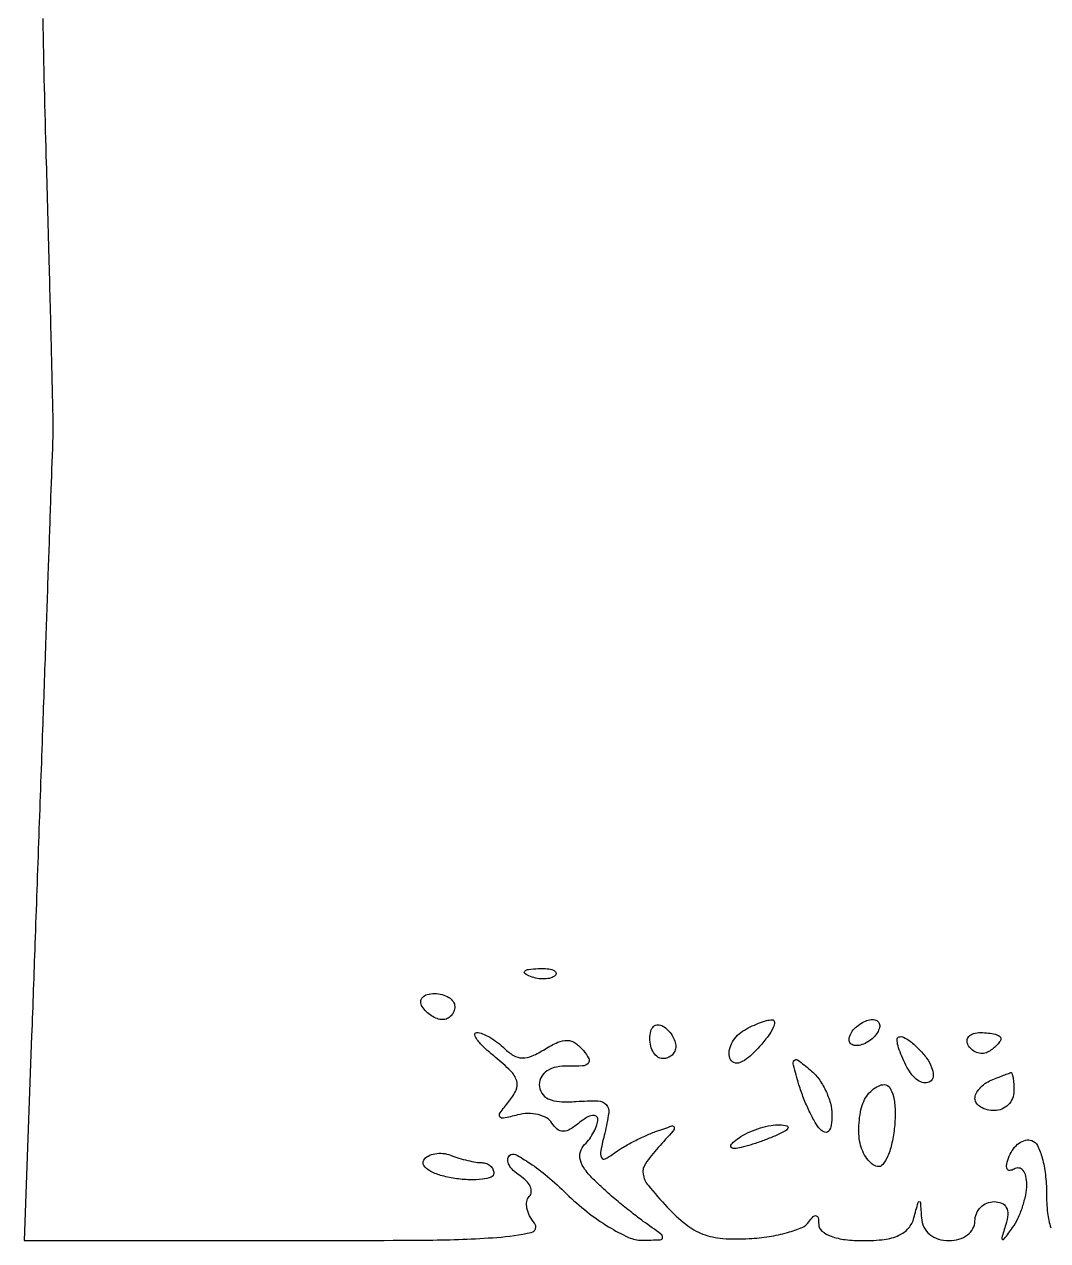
# Model space of a CAD drawing. Extents: x 0 to 102, y 0 to 135.
# Drawn here: x 86.28 to 92.94, y 0 to 7.91 of the extents above; entities that cross this region are included whole.
import ezdxf

# ---------------------------------------------------------------- set-up
doc = ezdxf.new("R2010")
doc.units = 0
doc.header["$MEASUREMENT"] = 0

msp = doc.modelspace()

# ---------------------------------------------------------------- linework, layer by layer
msp.add_lwpolyline([(86.403851, 7.951111, 0.002871), (86.424537, 7.054803, -0.000428), (86.442828, 6.400783, -0.00064), (86.457593, 5.829117, -0.000262), (86.469365, 5.339089, -0.013916), (86.468957, 5.2452, -0.000618), (86.46594, 5.154906, -0.00002), (86.453461, 4.795234, -0.000039), (86.438684, 4.37081, -0.000027), (86.421937, 3.8916, -0.000063), (86.402067, 3.325945, -0.000034), (86.377621, 2.633836, -0.000034), (86.352723, 1.931689, -0.000055), (86.331367, 1.33245), (86.283733, 0), (87.990225, 0, 0.002123), (88.914366, 0.003923, 0.015454), (89.35747, 0.021389, 0.036128), (89.581849, 0.053588, 0.56224), (89.602493, 0.113534, -0.055082), (89.570927, 0.161434, -0.070029), (89.55365, 0.21142, -0.085218), (89.552633, 0.255738, -0.160945), (89.568534, 0.287334, 0.180825), (89.581719, 0.316265, 0.124861), (89.575259, 0.352046, 0.090812), (89.549044, 0.389701, 0.057044), (89.5068, 0.423, -0.052591), (89.464201, 0.45597, -0.085403), (89.437062, 0.492676, -0.120917), (89.429175, 0.527041, -0.195), (89.440713, 0.554313, -0.329261), (89.479154, 0.560093, -0.026433), (89.572487, 0.504175, -0.027566), (89.686328, 0.418036, -0.01698), (89.810791, 0.305113, 0.026099), (89.944091, 0.18853, 0.028719), (90.084773, 0.090417, 0.029856), (90.213381, 0.02151, 0.112305), (90.302328, 0.002691, 0.006806), (90.420992, 0.006107, 0.382714), (90.435585, 0.020354, 0.255897), (90.425235, 0.042643, 0.004225), (90.3105, 0.125702, -0.012586), (90.234916, 0.182369, -0.007377), (90.14721, 0.253765, -0.007375), (90.061538, 0.327813, -0.012443), (89.992219, 0.3927, -0.038332), (89.931026, 0.462907, -0.093685), (89.901108, 0.5243, -0.135491), (89.901254, 0.577912, -0.129044), (89.928769, 0.625009, 0.040306), (89.961538, 0.663535, 0.035573), (89.989246, 0.70841, 0.037289), (90.008349, 0.752666, 0.083429), (90.0144, 0.788679, 0.243624), (90.003757, 0.809225, 0.199925), (89.979336, 0.814693, 0.09257), (89.940902, 0.800271, 0.037298), (89.895032, 0.767651, -0.038167), (89.834668, 0.724881, -0.131605), (89.788952, 0.711813, -0.177452), (89.751023, 0.724997, -0.083051), (89.716284, 0.764662, 0.126566), (89.681361, 0.798218, 0.07034), (89.626029, 0.819882, 0.062869), (89.559738, 0.827013, 0.059413), (89.492417, 0.817726, -0.013197), (89.400766, 0.796326, -0.30831), (89.377344, 0.806095, -0.313822), (89.378115, 0.831242, -0.013477), (89.435771, 0.904652, 0.066191), (89.482636, 0.979314, 0.183801), (89.486582, 1.040124, 0.124476), (89.447918, 1.103697, 0.024014), (89.346634, 1.194096, -0.017953), (89.276212, 1.255434, -0.043436), (89.230152, 1.306746, -0.10854), (89.215238, 1.339396, -0.477833), (89.226708, 1.3536, -0.095883), (89.263468, 1.346485, -0.03461), (89.311568, 1.323158, -0.032794), (89.36205, 1.289626, -0.033394), (89.407392, 1.249968, 0.065201), (89.466301, 1.204702, 0.128344), (89.522836, 1.189075, 0.10675), (89.586884, 1.201946, 0.036825), (89.670897, 1.24618, -0.034863), (89.75488, 1.290819, -0.113845), (89.816269, 1.302761, -0.14336), (89.868352, 1.285538, -0.068591), (89.920808, 1.237535, -0.053879), (89.955918, 1.184533, -0.321908), (89.951386, 1.153593, -0.188767), (89.914197, 1.136567, -0.022702), (89.822272, 1.135574, 0.056204), (89.74521, 1.129574, 0.09482), (89.685191, 1.105667, 0.119995), (89.647407, 1.066215, 0.131999), (89.6337, 1.0152, 0.141862), (89.64957, 0.960391, 0.14579), (89.692141, 0.923236, 0.09194), (89.765847, 0.904834, 0.033002), (89.87449, 0.905342, -0.02182), (90.015205, 0.909145, -0.207984), (90.06871, 0.884818, -0.223303), (90.085258, 0.830269, -0.025268), (90.05952, 0.700218, 0.011951), (90.033541, 0.585124, 0.147188), (90.037724, 0.540839, 0.431422), (90.061713, 0.531541, 0.053895), (90.11483, 0.564293, -0.029134), (90.169103, 0.60158, -0.014597), (90.241582, 0.642554, -0.014441), (90.319275, 0.680704, -0.020683), (90.390357, 0.709608, -0.006786), (90.496416, 0.746088, -0.462151), (90.510784, 0.737316, -0.223379), (90.50401, 0.713993, -0.003333), (90.406869, 0.605204, 0.033612), (90.32449, 0.500875, 0.190785), (90.30906, 0.433182, 0.135288), (90.341837, 0.360147, 0.014154), (90.466597, 0.217643, 0.038142), (90.586375, 0.106697, 0.07636), (90.698175, 0.042911, 0.07352), (90.826782, 0.014251, 0.03318), (90.999986, 0.013184, 0.024139), (91.129239, 0.027256, 0.029301), (91.248279, 0.053289, 0.03016), (91.343439, 0.086329, 0.143089), (91.387855, 0.122154, -0.035131), (91.415664, 0.156682, -0.275552), (91.434642, 0.162237, -0.296135), (91.447507, 0.148203, -0.0385), (91.451305, 0.10575, 0.222362), (91.472077, 0.062732, 0.083943), (91.531634, 0.02896, 0.057538), (91.623857, 0.007035, 0.029622), (91.742497, 0, 0.030212), (91.878154, 0.008204, 0.075773), (91.97339, 0.034774, 0.108169), (92.03568, 0.081038, 0.115727), (92.071083, 0.14805, -0.001923), (92.097496, 0.247555, -0.339035), (92.105647, 0.2538, -0.392517), (92.112581, 0.247365, -0.002113), (92.119586, 0.14805, 0.099242), (92.135716, 0.088385, 0.104863), (92.173413, 0.040883, 0.097744), (92.22959, 0.010475, 0.07546), (92.2986, 0, 0.072314), (92.363692, 0.009464, 0.08892), (92.41845, 0.037013, 0.10214), (92.454839, 0.078191, 0.130775), (92.4678, 0.1269, -0.096899), (92.477275, 0.175334, -0.097416), (92.504297, 0.216523, -0.098432), (92.544632, 0.244102, -0.10122), (92.592045, 0.2538, -0.100789), (92.641497, 0.243729, -0.1746), (92.671891, 0.215555, -0.140308), (92.681233, 0.169177, -0.057866), (92.668664, 0.10575, 0.003969), (92.641626, 0.019351, 0.369295), (92.646525, 0.008145, 0.360133), (92.658573, 0.011097, 0.003906), (92.712324, 0.0846, 0.046414), (92.747392, 0.144338, 0.029679), (92.777175, 0.219179, 0.029737), (92.797791, 0.296699, 0.04804), (92.804905, 0.364543, 0.054399), (92.799378, 0.419495, 0.118881), (92.781253, 0.457446, 0.191284), (92.754125, 0.472641, 0.173239), (92.722569, 0.465899, -0.117976), (92.693975, 0.456464, -0.333801), (92.677229, 0.466975, -0.149688), (92.675081, 0.498146, -0.034519), (92.690692, 0.549082, -0.067613), (92.717612, 0.598191, -0.081902), (92.755246, 0.63475, -0.095687), (92.797437, 0.653423, -0.139808), (92.837773, 0.651326, -0.201152), (92.874588, 0.618595, -0.043835), (92.905098, 0.537397, -0.039133), (92.926121, 0.430157, -0.028848), (92.9331, 0.309295, 0.02644), (92.939919, 0.180435, 0.055972), (92.961475, 0.082924, 0.084814)], format="xyb")
for points in [[(89.62665, 1.769921, -0.028489), (89.685547, 1.768991, -0.077125), (89.726154, 1.759624, -0.208169), (89.741597, 1.744003, -0.296942), (89.737687, 1.725488, -0.126455), (89.710029, 1.709139, -0.060344), (89.668972, 1.702442, -0.05415), (89.621803, 1.705608, -0.051402), (89.575537, 1.718809, -0.054073), (89.540287, 1.737552, -0.470617), (89.538828, 1.75297, -0.168741), (89.563511, 1.764926, -0.018894)], [(88.951907, 1.6074, -0.062283), (89.002338, 1.601094, -0.080552), (89.045056, 1.582549, -0.097988), (89.073646, 1.555065, -0.153634), (89.0838, 1.5228, -0.092995), (89.077741, 1.490505, -0.096318), (89.060415, 1.463051, -0.099231), (89.034567, 1.444677, -0.105429), (89.004193, 1.4382, -0.089642), (88.969881, 1.444401, -0.053229), (88.932611, 1.463051, -0.051032), (88.898205, 1.490439, -0.06081), (88.8723, 1.5228, -0.139169), (88.863168, 1.554918, -0.191142), (88.874117, 1.582549, -0.138808), (88.905239, 1.601202, -0.066118)], [(91.148462, 1.436905, -0.414837), (91.163629, 1.422211, -0.114588), (91.155828, 1.38621, -0.05126), (91.12179, 1.329938, -0.022287), (91.066026, 1.262509, -0.027005), (90.995166, 1.192237, -0.089429), (90.93934, 1.158098, -0.198877), (90.899562, 1.158979, -0.211641), (90.873402, 1.187693, -0.114744), (90.86928, 1.231766, -0.076736), (90.883748, 1.280533, -0.070697), (90.913998, 1.326431, -0.07068), (90.955839, 1.362089, -0.025532), (91.005894, 1.390325, -0.023025), (91.060297, 1.414393, -0.023698), (91.111081, 1.431396, -0.064784)], [(91.800986, 1.4382, -0.117858), (91.82903, 1.431496, -0.186277), (91.845376, 1.413349, -0.154201), (91.84699, 1.38595, -0.076764), (91.8333, 1.3536, -0.064269), (91.807027, 1.321238, -0.051777), (91.771522, 1.293851, -0.053414), (91.732642, 1.275221, -0.085235), (91.696414, 1.269, -0.117858), (91.66837, 1.275704, -0.186277), (91.652024, 1.293851, -0.154201), (91.65041, 1.32125, -0.076764), (91.6641, 1.3536, -0.064269), (91.690373, 1.385962, -0.051777), (91.725878, 1.413349, -0.053414), (91.764758, 1.431979, -0.085235)], [(90.4374, 1.3959, -0.06081), (90.469761, 1.369995, -0.051032), (90.497149, 1.335589, -0.053229), (90.515799, 1.298319, -0.089642), (90.522, 1.264007, -0.105429), (90.515523, 1.233633, -0.099231), (90.497149, 1.207785, -0.096318), (90.469695, 1.190459, -0.092995), (90.4374, 1.1844, -0.153634), (90.405135, 1.194554, -0.097988), (90.377651, 1.223144, -0.080552), (90.359106, 1.265862, -0.062283), (90.3528, 1.316293, -0.066118), (90.358998, 1.362961, -0.138808), (90.377651, 1.394083, -0.191142), (90.405282, 1.405032, -0.139169)], [(92.505107, 1.3536, -0.026751), (92.555646, 1.350894, -0.042195), (92.598256, 1.342641, -0.051652), (92.628287, 1.330686, -0.279105), (92.637, 1.316293, -0.145859), (92.631745, 1.298662, -0.040575), (92.613866, 1.275647, -0.037297), (92.588388, 1.251688, -0.031646), (92.558246, 1.230313, -0.108373), (92.524127, 1.218333, -0.099685), (92.487016, 1.221194, -0.095498), (92.452625, 1.238494, -0.090427), (92.426353, 1.26762, -0.136093), (92.416856, 1.300272, -0.190788), (92.427567, 1.328343, -0.140899), (92.458517, 1.347288, -0.067432)], [(92.103214, 1.246843, -0.042131), (92.153346, 1.187468, -0.061728), (92.185708, 1.127329, -0.081089), (92.196664, 1.075559, -0.211086), (92.183214, 1.040814, -0.176889), (92.152983, 1.026757, -0.124167), (92.115591, 1.032868, -0.091488), (92.076266, 1.059285, -0.058289), (92.041496, 1.10225, -0.025409), (92.011275, 1.155885, -0.022986), (91.98553, 1.214107, -0.023657), (91.967352, 1.2684, -0.065064), (91.961495, 1.308279, -0.337073), (91.974259, 1.325625, -0.175591), (92.002591, 1.323883, -0.067675), (92.048297, 1.296224, -0.026521)], [(91.398097, 1.109928, -0.063905), (91.451345, 1.05282, -0.044321), (91.496338, 0.976765, -0.044511), (91.526999, 0.894478, -0.067027), (91.5372, 0.818721, -0.033191), (91.532686, 0.750802, -0.134342), (91.516685, 0.712934, -0.303434), (91.492247, 0.704979, -0.137057), (91.462109, 0.72333, -0.057936), (91.428896, 0.76834, -0.018587), (91.390272, 0.842025, -0.018264), (91.353028, 0.927924, -0.019457), (91.323005, 1.014537, -0.007003), (91.286305, 1.141802, -0.237742), (91.292377, 1.171746, -0.406737), (91.315678, 1.174824, -0.01286)], [(92.70045, 1.093121, -0.41847), (92.708704, 1.088752, -0.029314), (92.715387, 1.060561, -0.027836), (92.720085, 1.021094, -0.015709), (92.7216, 0.9729, -0.099038), (92.711912, 0.92447, -0.097945), (92.684323, 0.883277, -0.097945), (92.64313, 0.855688, -0.099038), (92.5947, 0.846, -0.059205), (92.546169, 0.851767, -0.078159), (92.505077, 0.86878, -0.096605), (92.477554, 0.89397, -0.160616), (92.4678, 0.92355, -0.117038), (92.47559, 0.956373, -0.06394), (92.498864, 0.990854, -0.058299), (92.533111, 1.02168, -0.058288), (92.57355, 1.043771, -0.001388), (92.615593, 1.0606, -0.001771), (92.654449, 1.075869, -0.001374), (92.687105, 1.088466, -0.01488)], [(91.878305, 1.0152, -0.261612), (91.913079, 0.995669, -0.077993), (91.937176, 0.937315, -0.053863), (91.948526, 0.849351, -0.029214), (91.94441, 0.74025, -0.029507), (91.928123, 0.636093, -0.048078), (91.900836, 0.550967, -0.063786), (91.867659, 0.494817, -0.283337), (91.8333, 0.481981, -0.124591), (91.798833, 0.498317, -0.061212), (91.765237, 0.533804, -0.055069), (91.737505, 0.581599, -0.052791), (91.720395, 0.634973, -0.04178), (91.712953, 0.696061, -0.027308), (91.714152, 0.767068, -0.027456), (91.722994, 0.836653, -0.046314), (91.73889, 0.893242, -0.061236), (91.763687, 0.939875, -0.060333), (91.799148, 0.979375, -0.065786), (91.839409, 1.006176, -0.114482)], [(91.1988, 0.754158, -0.051935), (91.244093, 0.747757, -0.491407), (91.250865, 0.732307, -0.152377), (91.227722, 0.709957, -0.014925), (91.1565, 0.6768, -0.014016), (91.085515, 0.648626, -0.013486), (91.012151, 0.624084, -0.013539), (90.94638, 0.605968, -0.04673), (90.9027, 0.599442, -0.181913), (90.883247, 0.605565, -0.36682), (90.880228, 0.620247, -0.099487), (90.901351, 0.64539, -0.025013), (90.945, 0.6768, -0.040566), (91.002872, 0.707865, -0.028934), (91.0719, 0.733353, -0.029384), (91.14103, 0.750058, -0.053798)], [(89.056977, 0.555667, 0.018007), (89.110631, 0.537265, 0.015457), (89.168261, 0.52172, 0.01573), (89.221496, 0.510867, 0.042438), (89.259919, 0.5076, -0.088834), (89.289578, 0.502289, -0.094949), (89.314781, 0.487053, -0.099933), (89.331642, 0.464337, -0.110274), (89.3376, 0.437652, -0.314389), (89.320545, 0.413208, -0.055889), (89.2633, 0.399156, -0.043071), (89.181621, 0.395645, -0.025657), (89.084663, 0.404827, -0.032731), (88.991225, 0.424857, -0.06261), (88.920712, 0.454808, -0.105507), (88.882902, 0.489122, -0.303096), (88.881721, 0.522843, -0.12797), (88.910266, 0.550119, -0.080915), (88.953825, 0.565853, -0.071973), (89.005354, 0.56799, -0.066137)]]:
    msp.add_lwpolyline(points, format="xyb", close=True)

doc.saveas('drawing.dxf')
